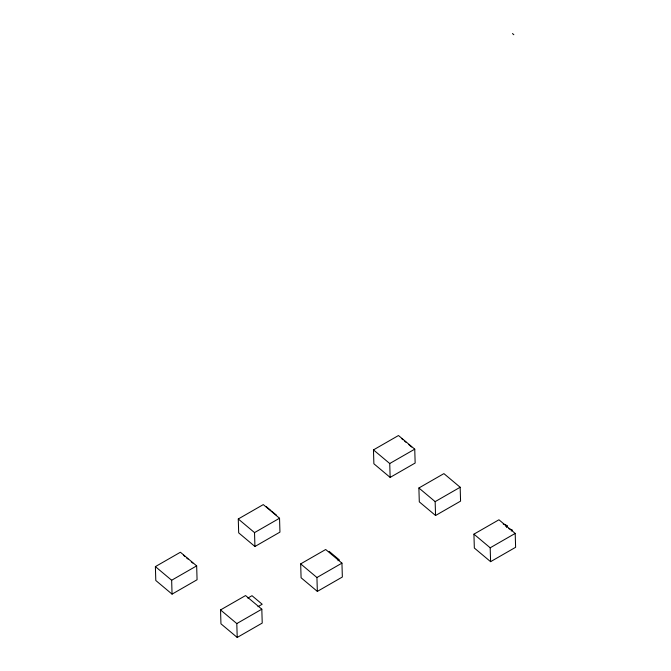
<?xml version="1.0" encoding="UTF-8"?>
<svg xmlns="http://www.w3.org/2000/svg" width="671" height="671" viewBox="0 0 671 671"><rect width="100%" height="100%" fill="white"/><g stroke="black" fill="none" stroke-linecap="round" stroke-linejoin="round"><path stroke-width="1.01" d="M506.613 527.54L507.008 525.536L503.208 523.976M155.387 566.609L180.398 552.241L196.662 565.879L197.073 579.752L172.061 594.129L155.798 580.49L155.387 566.609L171.65 580.247L172.061 594.129M238.272 518.977L263.284 504.6L279.539 518.238L279.95 532.12L254.938 546.496L238.683 532.858L238.272 518.977L254.527 532.615L254.938 546.496M373.47 449.889L398.482 435.521L414.745 449.159L415.156 463.032L390.145 477.408L373.881 463.77L373.47 449.889L389.734 463.527L390.145 477.408M171.65 580.247L196.662 565.879M254.527 532.615L279.539 518.238M389.734 463.527L414.745 449.159M418.889 487.993L443.9 473.617L460.163 487.255L460.574 501.128L435.563 515.504L419.3 501.866L418.889 487.993L435.152 501.631L435.563 515.504M220.541 609.931L245.552 595.563L261.816 609.201L262.227 623.074L237.215 637.45L220.952 623.812L220.541 609.931L236.804 623.577L237.215 637.45M300.675 563.883L325.687 549.507L341.942 563.145L342.353 577.018L317.349 591.394L301.086 577.756L300.675 563.883L316.93 577.521L317.349 591.394M247.817 598.104L252.002 595.697L262.193 604.244L257.966 606.676M435.152 501.631L460.163 487.255M337.983 560.688L339.333 559.908L329.142 551.361M236.804 623.577L261.816 609.201M316.93 577.521L341.942 563.145M473.927 534.158L498.939 519.782L515.202 533.42L515.613 547.301L490.602 561.669L474.338 548.031L473.927 534.158L490.191 547.796L490.602 561.669M505.649 526.316L507.008 525.536M511.235 530.971L512.594 530.191L508.794 528.631M490.191 547.796L515.202 533.42M401.493 438.473L403.028 439.765M404.571 441.065L406.114 442.357M408.597 444.437L411.675 447.02M266.353 506.68L270.983 510.556M271.898 511.361L276.527 515.236M183.401 555.194L184.944 556.485M186.488 557.786L188.031 559.077M191.285 561.803L192.82 563.095M512.468 33.55L513.843 34.724"/></g></svg>
